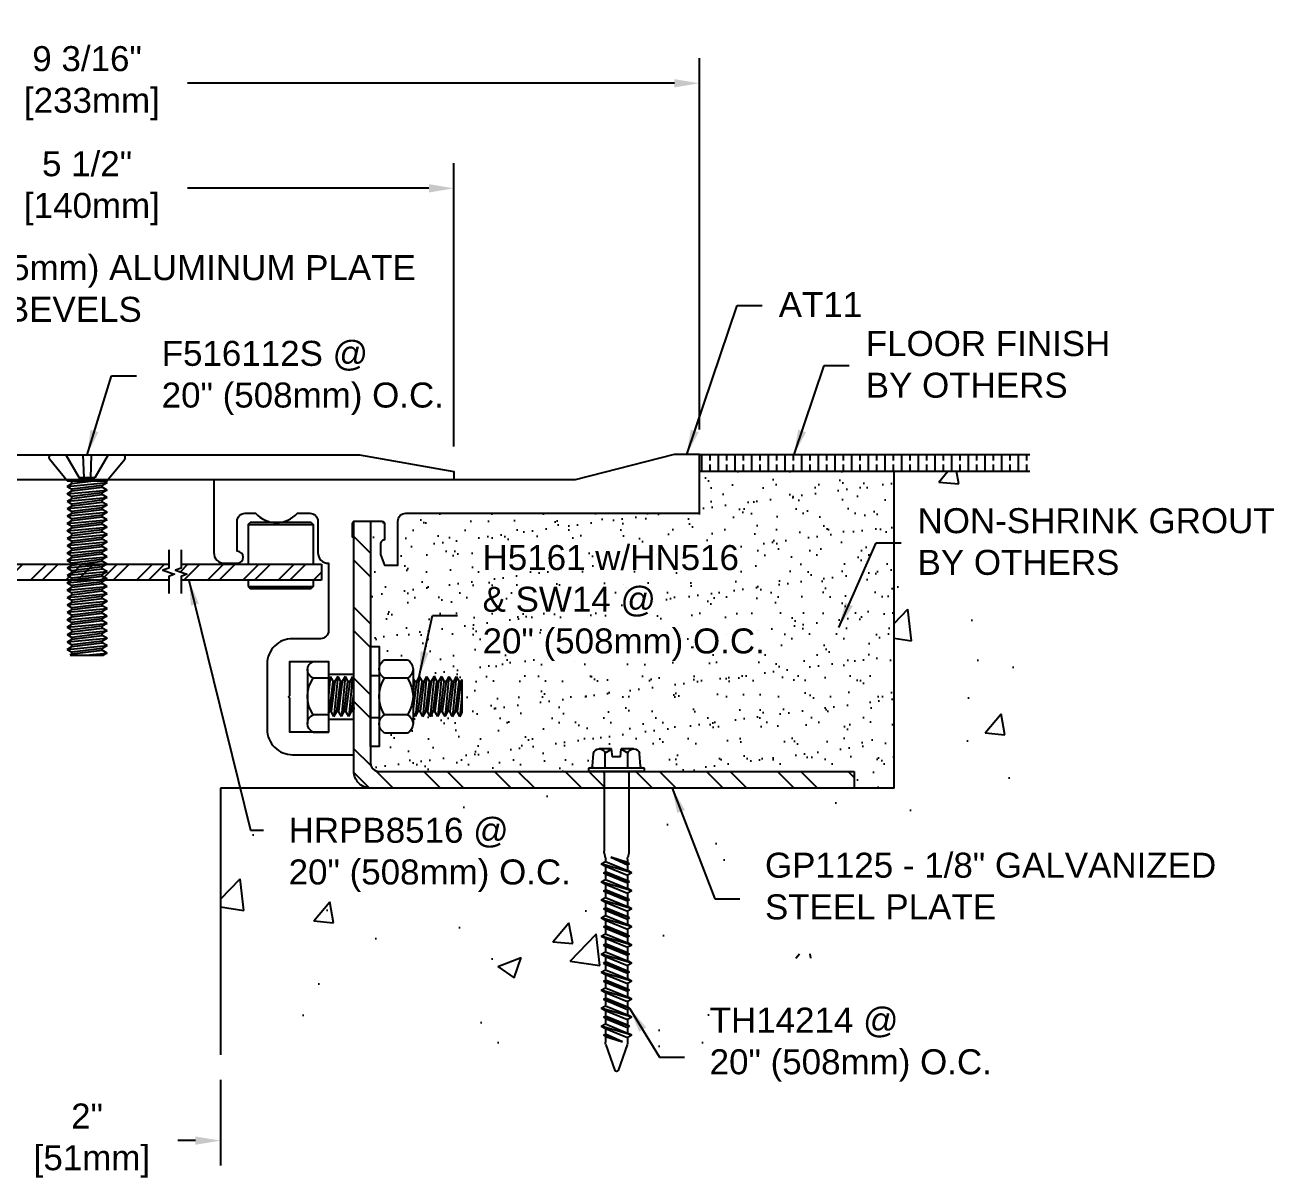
# Model space of a CAD drawing. Header units: inches. Extents: x -1.9 to 36.4, y -1.1 to 8.4.
# Drawn here: x 6.38 to 15.78, y -0.92 to 7.72 of the extents above; entities that cross this region are included whole.
import ezdxf

# ---------------------------------------------------------------- set-up
doc = ezdxf.new("R2010")
doc.units = ezdxf.units.IN
doc.header["$MEASUREMENT"] = 0
doc.linetypes.add('HIDDEN', pattern=[0.375, 0.25, -0.125])
for name, color, linetype in [('Anchors', 4, 'Continuous'), ('Conditions', 1, 'Continuous'), ('Dimensions', 3, 'Continuous'), ('Metals', 7, 'Continuous'), ('Text', 2, 'Continuous')]:
    doc.layers.add(name, color=color, linetype=linetype)
doc.styles.add('Arial', font='arial.ttf')
doc.dimstyles.new('Arial', dxfattribs={"dimtxt": 0.1875, "dimasz": 0.1875, "dimexe": 0.1875, "dimexo": 0.1875, "dimgap": 0.1875, "dimtad": 0, "dimtih": 1, "dimtoh": 1, "dimdec": 4, "dimzin": 0, "dimdsep": 46, "dimlunit": 4, "dimtxsty": 'Arial', "dimcen": 0.1875, "dimadec": 0, "dimazin": 0, "dimtfac": 1, "dimtdec": 4, "dimtofl": 0, "dimtmove": 0, "dimatfit": 3, "dimfxl": 0, "dimfrac": 2, "dimtolj": 1, "dimtzin": 0, "dimarcsym": 0})

# ---------------------------------------------------------------- blocks, each defined once
blk = doc.blocks.new('316alumplt')
blk.add_lwpolyline([(4.4271, 20.7674), (4.4271, 20.8299), (5.136, 20.9549), (9.2182, 20.9549), (9.9271, 20.8299), (9.9271, 20.7674)], close=True)
blk = doc.blocks.new('HRPB8516')
h = blk.add_hatch()
h.set_pattern_fill('ANSI32', color=256, scale=0.5, style=0)
h.set_pattern_definition([(45, (-0.33486, -8.23346), (-0.1325825, 0.1325825), []), (45, (-0.24647, -8.23346), (-0.1325825, 0.1325825), [])])
h.paths.add_polyline_path([(8.0195, 3.6581), (8.0195, 3.6304), (7.9766, 3.6148), (8.0625, 3.5835), (8.0195, 3.5679), (8.0195, 3.5381), (9.0712, 3.5381), (9.0712, 3.6581)])
h.paths.add_polyline_path([(6.7017, 3.6581), (6.7017, 3.6304), (6.6588, 3.6148), (6.7446, 3.5835), (6.7017, 3.5679), (6.7017, 3.5381), (7.926, 3.5381), (7.926, 3.5679), (7.9689, 3.5835), (7.8831, 3.6148), (7.926, 3.6304), (7.926, 3.6581)])
h.paths.add_polyline_path([(5.5565, 3.6581), (5.5565, 3.5381), (6.6081, 3.5381), (6.6081, 3.5679), (6.6511, 3.5835), (6.5652, 3.6148), (6.6081, 3.6304), (6.6081, 3.6581)])
for p, q in [((5.634, 3.9706), (5.619, 3.9556)), ((6.1053, 3.9556), (5.619, 3.9556)), ((5.619, 3.9556), (5.619, 3.6581)), ((5.634, 3.9706), (6.0903, 3.9706)), ((6.1053, 3.9556), (6.0903, 3.9706)), ((6.1053, 3.9556), (6.1053, 3.6581)), ((8.5224, 3.9556), (8.5374, 3.9706)), ((8.5224, 3.9556), (9.0087, 3.9556)), ((8.5224, 3.9556), (8.5224, 3.6581)), ((8.9937, 3.9706), (8.5374, 3.9706)), ((8.9937, 3.9706), (9.0087, 3.9556)), ((9.0087, 3.9556), (9.0087, 3.6581)), ((5.5565, 3.5381), (5.5565, 3.6581)), ((5.5565, 3.6581), (6.6081, 3.6581)), ((6.7017, 3.6581), (7.926, 3.6581)), ((8.0195, 3.6581), (9.0712, 3.6581)), ((9.0712, 3.6581), (9.0712, 3.5381)), ((6.6081, 3.5381), (5.5565, 3.5381)), ((5.619, 3.5381), (5.619, 3.4906)), ((6.1053, 3.4906), (5.619, 3.4906)), ((5.619, 3.4906), (5.634, 3.4756)), ((6.1053, 3.4906), (6.0903, 3.4756)), ((6.1053, 3.5381), (6.1053, 3.4906)), ((7.926, 3.5381), (6.7017, 3.5381)), ((9.0712, 3.5381), (8.0195, 3.5381)), ((8.5224, 3.5381), (8.5224, 3.4906)), ((8.5224, 3.4906), (9.0087, 3.4906)), ((8.5224, 3.4906), (8.5374, 3.4756)), ((9.0087, 3.4906), (8.9937, 3.4756)), ((9.0087, 3.5381), (9.0087, 3.4906)), ((6.0903, 3.4756), (5.634, 3.4756)), ((8.5374, 3.4756), (8.9937, 3.4756))]:
    blk.add_line(p, q)
at = {"linetype": 'Continuous'}
for points in [[(6.6081, 3.7673), (6.6081, 3.6304), (6.5652, 3.6148), (6.6511, 3.5835), (6.6081, 3.5679), (6.6081, 3.4402)], [(6.7017, 3.7673), (6.7017, 3.6304), (6.6588, 3.6148), (6.7446, 3.5835), (6.7017, 3.5679), (6.7017, 3.4402)], [(7.926, 3.7673), (7.926, 3.6304), (7.8831, 3.6148), (7.9689, 3.5835), (7.926, 3.5679), (7.926, 3.4402)], [(8.0195, 3.7673), (8.0195, 3.6304), (7.9766, 3.6148), (8.0625, 3.5835), (8.0195, 3.5679), (8.0195, 3.4402)]]:
    blk.add_lwpolyline(points, dxfattribs=at)
blk = doc.blocks.new('F516112S')
for p, q in [((-0.2675, 0), (0.2675, 0)), ((-0.1594, 0), (-0.0594, -0.1719)), ((-0.0309, 0), (-0.0248, -0.1719)), ((0.0309, 0), (0.0248, -0.1719)), ((0.1594, 0), (0.0594, -0.1719)), ((-0.1487, -0.1942), (-0.2821, -0.0306)), ((0.1487, -0.1942), (0.2821, -0.0306)), ((0.0594, -0.1719), (-0.0594, -0.1719)), ((-0.15, -0.2353), (0.15, -0.2076)), ((-0.15, -0.2353), (-0.113, -0.2141)), ((-0.15, -0.2353), (-0.113, -0.2566)), ((-0.15, -0.2909), (0.15, -0.2631)), ((-0.15, -0.2909), (-0.113, -0.2697)), ((-0.1487, -0.1942), (0.1487, -0.1942)), ((-0.113, -0.2141), (-0.113, -0.1942)), ((-0.113, -0.2141), (0.049, -0.1942)), ((0.113, -0.2288), (-0.113, -0.2566)), ((-0.113, -0.2697), (0.113, -0.2419)), ((-0.113, -0.2697), (-0.113, -0.2566)), ((0.15, -0.2076), (0.113, -0.2288)), ((0.113, -0.2419), (0.113, -0.2288)), ((0.15, -0.2631), (0.113, -0.2419)), ((0.15, -0.2631), (0.113, -0.2843)), ((0.15, -0.2076), (0.1267, -0.1942)), ((-0.15, -0.2909), (-0.113, -0.3121)), ((-0.15, -0.3465), (0.15, -0.3187)), ((-0.15, -0.3465), (-0.113, -0.3252)), ((-0.15, -0.3465), (-0.113, -0.3677)), ((-0.15, -0.402), (0.15, -0.3742)), ((0.113, -0.2843), (-0.113, -0.3121)), ((-0.113, -0.3252), (0.113, -0.2975)), ((-0.113, -0.3252), (-0.113, -0.3121)), ((0.113, -0.3399), (-0.113, -0.3677)), ((-0.113, -0.3808), (0.113, -0.353)), ((-0.113, -0.3808), (-0.113, -0.3677)), ((0.113, -0.2975), (0.113, -0.2843)), ((0.15, -0.3187), (0.113, -0.2975)), ((0.15, -0.3187), (0.113, -0.3399)), ((0.113, -0.353), (0.113, -0.3399)), ((0.15, -0.3742), (0.113, -0.353)), ((0.15, -0.3742), (0.113, -0.3955)), ((-0.15, -0.402), (-0.113, -0.3808)), ((-0.15, -0.402), (-0.113, -0.4232)), ((-0.15, -0.4576), (0.15, -0.4298)), ((-0.15, -0.4576), (-0.113, -0.4364)), ((-0.15, -0.4576), (-0.113, -0.4788)), ((0.113, -0.3955), (-0.113, -0.4232)), ((-0.113, -0.4364), (0.113, -0.4086)), ((-0.113, -0.4364), (-0.113, -0.4232)), ((0.113, -0.451), (-0.113, -0.4788)), ((-0.113, -0.4919), (0.113, -0.4641)), ((0.113, -0.4086), (0.113, -0.3955)), ((0.15, -0.4298), (0.113, -0.4086)), ((0.15, -0.4298), (0.113, -0.451)), ((0.113, -0.4641), (0.113, -0.451)), ((0.15, -0.4853), (0.113, -0.4641)), ((-0.15, -0.5131), (0.15, -0.4853)), ((-0.15, -0.5131), (-0.113, -0.4919)), ((-0.15, -0.5131), (-0.113, -0.5343)), ((-0.15, -0.5687), (0.15, -0.5409)), ((-0.15, -0.5687), (-0.113, -0.5475)), ((-0.113, -0.4919), (-0.113, -0.4788)), ((0.113, -0.5066), (-0.113, -0.5343)), ((-0.113, -0.5475), (0.113, -0.5197)), ((-0.113, -0.5475), (-0.113, -0.5343)), ((0.113, -0.5621), (-0.113, -0.5899)), ((0.15, -0.4853), (0.113, -0.5066)), ((0.113, -0.5197), (0.113, -0.5066)), ((0.15, -0.5409), (0.113, -0.5197)), ((0.15, -0.5409), (0.113, -0.5621)), ((0.113, -0.5752), (0.113, -0.5621)), ((-0.15, -0.5687), (-0.113, -0.5899)), ((-0.15, -0.6242), (0.15, -0.5965)), ((-0.15, -0.6242), (-0.113, -0.603)), ((-0.15, -0.6242), (-0.113, -0.6455)), ((-0.15, -0.6798), (0.15, -0.652)), ((-0.113, -0.603), (0.113, -0.5752)), ((-0.113, -0.603), (-0.113, -0.5899)), ((0.113, -0.6177), (-0.113, -0.6455)), ((-0.113, -0.6586), (0.113, -0.6308)), ((-0.113, -0.6586), (-0.113, -0.6455)), ((0.15, -0.5965), (0.113, -0.5752)), ((0.15, -0.5965), (0.113, -0.6177)), ((0.113, -0.6308), (0.113, -0.6177)), ((0.15, -0.652), (0.113, -0.6308)), ((0.15, -0.652), (0.113, -0.6732)), ((-0.15, -0.6798), (-0.113, -0.6586)), ((-0.15, -0.6798), (-0.113, -0.701)), ((-0.15, -0.7353), (0.15, -0.7076)), ((-0.15, -0.7353), (-0.113, -0.7141)), ((-0.15, -0.7353), (-0.113, -0.7566)), ((0.113, -0.6732), (-0.113, -0.701)), ((-0.113, -0.7141), (0.113, -0.6864)), ((-0.113, -0.7141), (-0.113, -0.701)), ((0.113, -0.7288), (-0.113, -0.7566)), ((-0.113, -0.7697), (0.113, -0.7419)), ((0.113, -0.6864), (0.113, -0.6732)), ((0.15, -0.7076), (0.113, -0.6864)), ((0.15, -0.7076), (0.113, -0.7288)), ((0.113, -0.7419), (0.113, -0.7288)), ((0.15, -0.7631), (0.113, -0.7419)), ((-0.15, -0.7909), (0.15, -0.7631)), ((-0.15, -0.7909), (-0.113, -0.7697)), ((-0.15, -0.7909), (-0.113, -0.8121)), ((-0.15, -0.8465), (0.15, -0.8187)), ((-0.15, -0.8465), (-0.113, -0.8252)), ((-0.15, -0.8465), (-0.113, -0.8677)), ((-0.113, -0.7697), (-0.113, -0.7566)), ((0.113, -0.7843), (-0.113, -0.8121)), ((-0.113, -0.8252), (0.113, -0.7975)), ((-0.113, -0.8252), (-0.113, -0.8121)), ((0.113, -0.8399), (-0.113, -0.8677)), ((0.15, -0.7631), (0.113, -0.7843)), ((0.113, -0.7975), (0.113, -0.7843)), ((0.15, -0.8187), (0.113, -0.7975)), ((0.15, -0.8187), (0.113, -0.8399)), ((0.113, -0.853), (0.113, -0.8399)), ((-0.15, -0.902), (0.15, -0.8742)), ((-0.15, -0.902), (-0.113, -0.8808)), ((-0.15, -0.902), (-0.113, -0.9232)), ((-0.15, -0.9576), (0.15, -0.9298)), ((-0.15, -0.9576), (-0.113, -0.9364)), ((-0.113, -0.8808), (0.113, -0.853)), ((-0.113, -0.8808), (-0.113, -0.8677)), ((0.113, -0.8955), (-0.113, -0.9232)), ((-0.113, -0.9364), (0.113, -0.9086)), ((-0.113, -0.9364), (-0.113, -0.9232)), ((0.15, -0.8742), (0.113, -0.853)), ((0.15, -0.8742), (0.113, -0.8955)), ((0.113, -0.9086), (0.113, -0.8955)), ((0.15, -0.9298), (0.113, -0.9086)), ((0.15, -0.9298), (0.113, -0.951)), ((-0.15, -0.9576), (-0.113, -0.9788)), ((-0.15, -1.0131), (0.15, -0.9853)), ((-0.15, -1.0131), (-0.113, -0.9919)), ((-0.15, -1.0131), (-0.113, -1.0343)), ((0.113, -0.951), (-0.113, -0.9788)), ((-0.113, -0.9919), (0.113, -0.9641)), ((-0.113, -0.9919), (-0.113, -0.9788)), ((0.113, -1.0066), (-0.113, -1.0343)), ((-0.113, -1.0475), (0.113, -1.0197)), ((-0.113, -1.0475), (-0.113, -1.0343)), ((0.113, -0.9641), (0.113, -0.951)), ((0.15, -0.9853), (0.113, -0.9641)), ((0.15, -0.9853), (0.113, -1.0066)), ((0.113, -1.0197), (0.113, -1.0066)), ((0.15, -1.0409), (0.113, -1.0197)), ((-0.15, -1.0687), (0.15, -1.0409)), ((-0.15, -1.0687), (-0.113, -1.0475)), ((-0.15, -1.0687), (-0.113, -1.0899)), ((-0.15, -1.1242), (0.15, -1.0965)), ((-0.15, -1.1242), (-0.113, -1.103)), ((-0.15, -1.1242), (-0.113, -1.1455)), ((0.113, -1.0621), (-0.113, -1.0899)), ((-0.113, -1.103), (0.113, -1.0752)), ((-0.113, -1.103), (-0.113, -1.0899)), ((0.113, -1.1177), (-0.113, -1.1455)), ((0.15, -1.0409), (0.113, -1.0621)), ((0.113, -1.0752), (0.113, -1.0621)), ((0.15, -1.0965), (0.113, -1.0752)), ((0.15, -1.0965), (0.113, -1.1177)), ((0.113, -1.1308), (0.113, -1.1177)), ((-0.15, -1.1798), (0.15, -1.152)), ((-0.15, -1.1798), (-0.113, -1.1586)), ((-0.15, -1.1798), (-0.113, -1.201)), ((-0.15, -1.2353), (0.15, -1.2076)), ((-0.15, -1.2353), (-0.113, -1.2141)), ((-0.113, -1.1586), (0.113, -1.1308)), ((-0.113, -1.1586), (-0.113, -1.1455)), ((0.113, -1.1732), (-0.113, -1.201)), ((-0.113, -1.2141), (0.113, -1.1864)), ((-0.113, -1.2141), (-0.113, -1.201)), ((0.15, -1.152), (0.113, -1.1308)), ((0.15, -1.152), (0.113, -1.1732)), ((0.113, -1.1864), (0.113, -1.1732)), ((0.15, -1.2076), (0.113, -1.1864)), ((0.15, -1.2076), (0.113, -1.2288)), ((-0.15, -1.2353), (-0.113, -1.2566)), ((-0.15, -1.2909), (0.15, -1.2631)), ((-0.15, -1.2909), (-0.113, -1.2697)), ((-0.15, -1.2909), (-0.113, -1.3121)), ((0.113, -1.2288), (-0.113, -1.2566)), ((-0.113, -1.2697), (0.113, -1.2419)), ((-0.113, -1.2697), (-0.113, -1.2566)), ((0.113, -1.2843), (-0.113, -1.3121)), ((-0.113, -1.3252), (0.113, -1.2975)), ((-0.113, -1.3252), (-0.113, -1.3121)), ((0.113, -1.2419), (0.113, -1.2288)), ((0.15, -1.2631), (0.113, -1.2419)), ((0.15, -1.2631), (0.113, -1.2843)), ((0.113, -1.2975), (0.113, -1.2843)), ((0.15, -1.3187), (0.113, -1.2975)), ((-0.15, -1.3465), (0.15, -1.3187)), ((-0.15, -1.3465), (-0.113, -1.3252)), ((-0.15, -1.3465), (-0.113, -1.3677)), ((-0.15, -1.402), (0.15, -1.3742)), ((-0.15, -1.402), (-0.113, -1.3808)), ((-0.15, -1.402), (-0.113, -1.4232)), ((0.113, -1.3399), (-0.113, -1.3677)), ((-0.113, -1.3808), (0.113, -1.353)), ((-0.113, -1.3808), (-0.113, -1.3677)), ((0.113, -1.3955), (-0.113, -1.4232)), ((-0.113, -1.4364), (0.113, -1.4086)), ((0.15, -1.3187), (0.113, -1.3399)), ((0.113, -1.353), (0.113, -1.3399)), ((0.15, -1.3742), (0.113, -1.353)), ((0.15, -1.3742), (0.113, -1.3955)), ((0.113, -1.4086), (0.113, -1.3955)), ((0.15, -1.4298), (0.113, -1.4086)), ((-0.15, -1.4576), (0.15, -1.4298)), ((-0.15, -1.4576), (-0.113, -1.4364)), ((-0.15, -1.4576), (-0.113, -1.4788)), ((-0.1271, -1.5), (-0.113, -1.4919)), ((-0.1271, -1.5), (0.1244, -1.5)), ((-0.113, -1.4364), (-0.113, -1.4232)), ((0.113, -1.451), (-0.113, -1.4788)), ((-0.113, -1.4919), (0.113, -1.4641)), ((-0.113, -1.4919), (-0.113, -1.4788)), ((-0.0083, -1.5), (0.15, -1.4853)), ((0.15, -1.4298), (0.113, -1.451)), ((0.113, -1.4641), (0.113, -1.451)), ((0.15, -1.4853), (0.113, -1.4641)), ((0.15, -1.4853), (0.1244, -1.5))]:
    blk.add_line(p, q)
for centre, start, end in [((-0.2675, -0.0187), 90, 219.03203), ((0.2675, -0.0187), 320.96797, 90)]:
    blk.add_arc(centre, 0.0187, start, end)
for p in [(-0.113, -0.2141), (-0.113, -0.2697), (-0.113, -0.3252), (-0.113, -0.3808), (-0.113, -0.4364), (-0.113, -0.4919), (-0.113, -0.5475), (-0.113, -0.603), (-0.113, -0.6586), (-0.113, -0.7141), (-0.113, -0.7697), (-0.113, -0.8252), (-0.113, -0.8808), (-0.113, -0.9364), (-0.113, -0.9919), (-0.113, -1.0475), (-0.113, -1.103), (-0.113, -1.1586), (-0.113, -1.2141), (-0.113, -1.2697), (-0.113, -1.3252), (-0.113, -1.3808), (-0.113, -1.4364), (-0.113, -1.4919)]:
    blk.add_point(p)
blk = doc.blocks.new('TH14214')
for p, q in [((-0.1803, 0.0387), (-0.172, 0.1335)), ((-0.129, 0.17), (-0.0362, 0.17)), ((-0.086, 0.025), (-0.086, 0.1335)), ((-0.031, 0.11), (-0.0362, 0.17)), ((-0.031, 0.11), (0.031, 0.11)), ((0.031, 0.11), (0.0362, 0.17)), ((0.0362, 0.17), (0.129, 0.17)), ((0.086, 0.025), (0.086, 0.1335)), ((0.1803, 0.0387), (0.172, 0.1335)), ((-0.209, 0), (-0.209, 0.025)), ((-0.209, 0.025), (0.209, 0.025)), ((-0.209, 0), (0.209, 0)), ((0.209, 0.025), (0.209, 0)), ((-0.093, -0.0147), (-0.093, -0.5974)), ((0.093, -0.0147), (0.093, -0.5974)), ((-0.0983, -0.6927), (0.0428, -0.6441)), ((-0.0917, -0.6102), (-0.0843, -0.6448)), ((-0.083, -0.6845), (0.0428, -0.6441)), ((0.0428, -0.6441), (-0.083, -0.7009)), ((-0.083, -0.6576), (-0.083, -0.6845)), ((0.083, -0.6576), (0.083, -0.6755)), ((0.0917, -0.6102), (0.0843, -0.6448)), ((-0.115, -0.7604), (0.115, -0.6927)), ((-0.115, -0.7604), (-0.083, -0.7432)), ((-0.0983, -0.6927), (-0.083, -0.6845)), ((-0.0983, -0.6927), (-0.083, -0.7009)), ((0.083, -0.6755), (-0.083, -0.7432)), ((-0.083, -0.7009), (-0.083, -0.7432)), ((0.083, -0.7099), (-0.083, -0.7776)), ((-0.083, -0.8199), (0.083, -0.7522)), ((0.115, -0.6927), (0.083, -0.6755)), ((0.115, -0.6927), (0.083, -0.7099)), ((0.083, -0.7099), (0.083, -0.7522)), ((0.0983, -0.7604), (0.083, -0.7522)), ((-0.115, -0.7604), (-0.083, -0.7776)), ((-0.115, -0.8958), (0.115, -0.8281)), ((-0.0983, -0.8281), (0.0983, -0.7604)), ((-0.0983, -0.8281), (-0.083, -0.8199)), ((-0.0983, -0.8281), (-0.083, -0.8363)), ((0.083, -0.7686), (-0.083, -0.8363)), ((-0.083, -0.7776), (-0.083, -0.8199)), ((0.083, -0.8109), (-0.083, -0.8786)), ((-0.083, -0.8363), (-0.083, -0.8786)), ((0.083, -0.8454), (-0.083, -0.9131)), ((0.0983, -0.7604), (0.083, -0.7686)), ((0.083, -0.7686), (0.083, -0.8109)), ((0.115, -0.8281), (0.083, -0.8109)), ((0.115, -0.8281), (0.083, -0.8454)), ((0.083, -0.8454), (0.083, -0.8876)), ((-0.115, -0.8958), (-0.083, -0.8786)), ((-0.115, -0.8958), (-0.083, -0.9131)), ((-0.0983, -0.9635), (0.0983, -0.8958)), ((-0.083, -0.9553), (0.083, -0.8876)), ((0.083, -0.9041), (-0.083, -0.9718)), ((-0.083, -0.9131), (-0.083, -0.9553)), ((0.0983, -0.8958), (0.083, -0.8876)), ((0.0983, -0.8958), (0.083, -0.9041)), ((0.083, -0.9041), (0.083, -0.9463)), ((-0.115, -1.0312), (0.115, -0.9635)), ((-0.115, -1.0312), (-0.083, -1.014)), ((-0.115, -1.0312), (-0.083, -1.0485)), ((-0.0983, -0.9635), (-0.083, -0.9553)), ((-0.0983, -0.9635), (-0.083, -0.9718)), ((-0.0983, -1.099), (0.0983, -1.0312)), ((0.083, -0.9463), (-0.083, -1.014)), ((-0.083, -0.9718), (-0.083, -1.014)), ((0.083, -0.9808), (-0.083, -1.0485)), ((-0.083, -1.0907), (0.083, -1.023)), ((0.115, -0.9635), (0.083, -0.9463)), ((0.115, -0.9635), (0.083, -0.9808)), ((0.083, -0.9808), (0.083, -1.023)), ((0.0983, -1.0312), (0.083, -1.023)), ((0.0983, -1.0312), (0.083, -1.0395)), ((-0.115, -1.1667), (0.115, -1.099)), ((-0.0983, -1.099), (-0.083, -1.0907)), ((-0.0983, -1.099), (-0.083, -1.1072)), ((0.083, -1.0395), (-0.083, -1.1072)), ((-0.083, -1.0485), (-0.083, -1.0907)), ((0.083, -1.0817), (-0.083, -1.1494)), ((-0.083, -1.1072), (-0.083, -1.1494)), ((0.083, -1.1162), (-0.083, -1.1839)), ((0.083, -1.0395), (0.083, -1.0817)), ((0.115, -1.099), (0.083, -1.0817)), ((0.115, -1.099), (0.083, -1.1162)), ((0.083, -1.1162), (0.083, -1.1584)), ((-0.115, -1.1667), (-0.083, -1.1494)), ((-0.115, -1.1667), (-0.083, -1.1839)), ((-0.0983, -1.2344), (0.0983, -1.1667)), ((-0.083, -1.2262), (0.083, -1.1584)), ((0.083, -1.1749), (-0.083, -1.2426)), ((-0.083, -1.1839), (-0.083, -1.2262)), ((0.083, -1.2171), (-0.083, -1.2849)), ((0.0983, -1.1667), (0.083, -1.1584)), ((0.0983, -1.1667), (0.083, -1.1749)), ((0.083, -1.1749), (0.083, -1.2171)), ((0.115, -1.2344), (0.083, -1.2171)), ((-0.115, -1.3021), (0.115, -1.2344)), ((-0.115, -1.3021), (-0.083, -1.2849)), ((-0.115, -1.3021), (-0.083, -1.3193)), ((-0.0983, -1.2344), (-0.083, -1.2262)), ((-0.0983, -1.2344), (-0.083, -1.2426)), ((-0.0983, -1.3698), (0.0983, -1.3021)), ((-0.083, -1.2426), (-0.083, -1.2849)), ((0.083, -1.2516), (-0.083, -1.3193)), ((-0.083, -1.3616), (0.083, -1.2939)), ((0.083, -1.3103), (-0.083, -1.378)), ((0.115, -1.2344), (0.083, -1.2516)), ((0.083, -1.2516), (0.083, -1.2939)), ((0.0983, -1.3021), (0.083, -1.2939)), ((0.0983, -1.3021), (0.083, -1.3103)), ((0.083, -1.3103), (0.083, -1.3526)), ((-0.115, -1.4375), (0.115, -1.3698)), ((-0.0983, -1.3698), (-0.083, -1.3616)), ((-0.0983, -1.3698), (-0.083, -1.378)), ((-0.083, -1.3193), (-0.083, -1.3616)), ((0.083, -1.3526), (-0.083, -1.4203)), ((-0.083, -1.378), (-0.083, -1.4203)), ((0.083, -1.387), (-0.083, -1.4547)), ((0.115, -1.3698), (0.083, -1.3526)), ((0.115, -1.3698), (0.083, -1.387)), ((0.083, -1.387), (0.083, -1.4293)), ((-0.115, -1.4375), (-0.083, -1.4203)), ((-0.115, -1.4375), (-0.083, -1.4547)), ((-0.0983, -1.5052), (0.0983, -1.4375)), ((-0.0983, -1.5052), (-0.083, -1.497)), ((-0.083, -1.497), (0.083, -1.4293)), ((0.083, -1.4457), (-0.083, -1.5134)), ((-0.083, -1.4547), (-0.083, -1.497)), ((0.083, -1.488), (-0.083, -1.5557)), ((0.0983, -1.4375), (0.083, -1.4293)), ((0.0983, -1.4375), (0.083, -1.4457)), ((0.083, -1.4457), (0.083, -1.488)), ((0.115, -1.5052), (0.083, -1.488)), ((-0.115, -1.5729), (0.115, -1.5052)), ((-0.115, -1.5729), (-0.083, -1.5557)), ((-0.115, -1.5729), (-0.083, -1.5901)), ((-0.0983, -1.5052), (-0.083, -1.5134)), ((-0.0983, -1.6406), (0.0983, -1.5729)), ((-0.083, -1.5134), (-0.083, -1.5557)), ((0.083, -1.5224), (-0.083, -1.5901)), ((-0.083, -1.6324), (0.083, -1.5647)), ((0.083, -1.5811), (-0.083, -1.6488)), ((-0.083, -1.5901), (-0.083, -1.6324)), ((0.115, -1.5052), (0.083, -1.5224)), ((0.083, -1.5224), (0.083, -1.5647)), ((0.0983, -1.5729), (0.083, -1.5647)), ((0.0983, -1.5729), (0.083, -1.5811)), ((0.083, -1.5811), (0.083, -1.6234)), ((-0.115, -1.7083), (0.115, -1.6406)), ((-0.115, -1.7083), (-0.083, -1.6911)), ((-0.0983, -1.6406), (-0.083, -1.6324)), ((-0.0983, -1.6406), (-0.083, -1.6488)), ((0.083, -1.6234), (-0.083, -1.6911)), ((-0.083, -1.6488), (-0.083, -1.6911)), ((0.083, -1.6579), (-0.083, -1.7256)), ((0.115, -1.6406), (0.083, -1.6234)), ((0.115, -1.6406), (0.083, -1.6579)), ((0.083, -1.6579), (0.083, -1.7001)), ((-0.115, -1.7083), (-0.083, -1.7256)), ((-0.115, -1.8437), (0.115, -1.776)), ((-0.0983, -1.776), (0.0983, -1.7083)), ((-0.0983, -1.776), (-0.083, -1.7678)), ((-0.0983, -1.776), (-0.083, -1.7843)), ((-0.083, -1.7678), (0.083, -1.7001)), ((0.083, -1.7166), (-0.083, -1.7843)), ((-0.083, -1.7256), (-0.083, -1.7678)), ((0.083, -1.7588), (-0.083, -1.8265)), ((-0.083, -1.7843), (-0.083, -1.8265)), ((0.0983, -1.7083), (0.083, -1.7001)), ((0.0983, -1.7083), (0.083, -1.7166)), ((0.083, -1.7166), (0.083, -1.7588)), ((0.115, -1.776), (0.083, -1.7588)), ((0.115, -1.776), (0.083, -1.7933)), ((-0.115, -1.8437), (-0.083, -1.8265)), ((-0.115, -1.8437), (-0.083, -1.861)), ((-0.0983, -1.9115), (0.0983, -1.8437)), ((0.083, -1.7933), (-0.083, -1.861)), ((-0.083, -1.9032), (0.083, -1.8355)), ((0.083, -1.852), (-0.083, -1.9197)), ((-0.083, -1.861), (-0.083, -1.9032)), ((0.083, -1.7933), (0.083, -1.8355)), ((0.0983, -1.8437), (0.083, -1.8355)), ((0.0983, -1.8437), (0.083, -1.852)), ((0.083, -1.852), (0.083, -1.8942)), ((-0.115, -1.9792), (0.115, -1.9115)), ((-0.115, -1.9792), (-0.083, -1.9619)), ((-0.0983, -1.9115), (-0.083, -1.9032)), ((-0.0983, -1.9115), (-0.083, -1.9197)), ((0.083, -1.8942), (-0.083, -1.9619)), ((-0.083, -1.9197), (-0.083, -1.9619)), ((0.083, -1.9287), (-0.083, -1.9964)), ((-0.0447, -2.0284), (0.083, -1.9709)), ((0.115, -1.9115), (0.083, -1.8942)), ((0.115, -1.9115), (0.083, -1.9287)), ((0.083, -1.9287), (0.083, -1.9709)), ((0.0983, -1.9792), (0.083, -1.9709)), ((-0.115, -1.9792), (-0.083, -1.9964)), ((-0.083, -1.9964), (-0.083, -2.0309)), ((-0.0795, -2.0514), (-0.0129, -2.2417)), ((-0.0447, -2.0284), (0.0983, -1.9792)), ((0.083, -1.9874), (-0.0447, -2.0284)), ((0.0795, -2.0514), (0.0129, -2.2417)), ((0.0983, -1.9792), (0.083, -1.9874)), ((0.083, -1.9874), (0.083, -2.0309))]:
    blk.add_line(p, q)
for centre, radius, start, end in [((-0.129, 0.1264), 0.0436, 9.28497, 170.71503), ((0, 0.0505), 0.1195, 107.42152, 136.04074), ((0, 0.0505), 0.1195, 43.95926, 72.57848), ((0.129, 0.1264), 0.0436, 9.28497, 170.71503), ((-0.1952, 0.04), 0.015, 270, 355), ((0.1952, 0.04), 0.015, 185, 270), ((-0.1077, -0.0147), 0.0147, 0, 90), ((0.1077, -0.0147), 0.0147, 90, 180), ((-0.031, -0.5974), 0.062, 180, 191.9357), ((-0.145, -0.6576), 0.062, 0, 11.9357), ((0.145, -0.6576), 0.062, 168.0643, 180), ((0.031, -0.5974), 0.062, 348.0643, 0), ((-0.021, -2.0309), 0.062, 180, 199.30575), ((0.021, -2.0309), 0.062, 340.69425, 0), ((0, -2.2359), 0.0141, 204.10008, 335.89992)]:
    blk.add_arc(centre, radius, start, end)
blk = doc.blocks.new('at11')
blk.add_lwpolyline([(-0.2806, 1.6944, -0.414214), (-0.2206, 1.7544), (-0.1422, 1.7544, 0.447214), (0.1709, 1.7544), (0.2644, 1.7544, -0.414214), (0.3244, 1.6944), (0.3244, 1.4594, 0.414214), (0.4044, 1.3794), (0.4044, 0.8744, -0.414214), (0.3444, 0.8144), (0.1344, 0.8144, 0.414214), (-0.0556, 0.6244), (-0.0556, 0.1344, 0.414214), (0.1344, -0.0556), (0.5944, -0.0556), (0.5944, 0.2094), (0.4044, 0.2094), (0.4044, 0.1144), (0.1144, 0.1144), (0.1144, 0.3694), (0.1044, 0.3794), (0.1144, 0.3894), (0.1144, 0.6444), (0.4044, 0.6444), (0.4044, 0.5494), (0.5944, 0.5494), (0.5944, 1.5744), (0.5844, 1.5744), (0.5844, 1.6744, -0.414214), (0.6044, 1.6944), (0.8044, 1.6944, -0.414214), (0.8244, 1.6744), (0.8244, 1.5544, 0.414214), (0.7944, 1.5244), (0.7944, 1.4444), (0.8244, 1.3644), (0.9244, 1.3644), (0.9244, 1.6944, -0.414214), (0.9844, 1.7544), (3.1844, 1.7544), (3.1844, 2.1944), (2.9944, 2.1944), (2.2544, 2.0044), (-0.4556, 2.0044), (-0.4556, 1.4594, 0.414214), (-0.3756, 1.3794), (-0.2806, 1.3794, 1), (-0.2806, 1.4694)], format="xyb", close=True)
blk = doc.blocks.new('cp1125')
h = blk.add_hatch()
h.set_pattern_fill('ANSI32', color=256, style=0)
h.paths.add_polyline_path([(4.1276, 21.8435, 0.414214), (4.2526, 21.9685), (4.2526, 23.8435), (4.1276, 23.8435), (4.1276, 22.031, -0.414214), (4.0651, 21.9685), (0.5026, 21.9685), (0.5026, 21.8435)])
blk.add_lwpolyline([(0.5026, 21.9685), (0.5026, 21.8435), (4.1276, 21.8435, 0.414214), (4.2526, 21.9685), (4.2526, 23.8435), (4.1276, 23.8435), (4.1276, 22.031, -0.414214), (4.0651, 21.9685)], format="xyb", close=True)
blk = doc.blocks.new('H5161')
for p, q in [((-0.2635, 0.1144), (-0.2635, 0)), ((-0.2062, 0.1584), (0.2062, 0.1584)), ((-0.1375, 0), (-0.1375, 0.1144)), ((0.1375, 0), (0.1375, 0.1144)), ((0.2665, 0.1144), (0.2665, 0)), ((-0.2635, 0), (0.2665, 0)), ((-0.15, -0.0131), (-0.1271, 0)), ((-0.15, -0.0131), (-0.0083, 0)), ((0.1244, 0), (0.113, -0.0066)), ((-0.15, -0.0131), (-0.113, -0.0343)), ((-0.15, -0.0687), (0.15, -0.0409)), ((-0.15, -0.0687), (-0.113, -0.0475)), ((-0.15, -0.0687), (-0.113, -0.0899)), ((0.113, -0.0066), (-0.113, -0.0343)), ((-0.113, -0.0475), (0.113, -0.0197)), ((-0.113, -0.0475), (-0.113, -0.0343)), ((0.113, -0.0621), (-0.113, -0.0899)), ((-0.113, -0.103), (0.113, -0.0752)), ((-0.113, -0.103), (-0.113, -0.0899)), ((0.113, -0.0197), (0.113, -0.0066)), ((0.15, -0.0409), (0.113, -0.0197)), ((0.15, -0.0409), (0.113, -0.0621)), ((0.113, -0.0752), (0.113, -0.0621)), ((0.15, -0.0965), (0.113, -0.0752)), ((-0.15, -0.1242), (0.15, -0.0965)), ((-0.15, -0.1242), (-0.113, -0.103)), ((-0.15, -0.1242), (-0.113, -0.1455)), ((-0.15, -0.1798), (0.15, -0.152)), ((-0.15, -0.1798), (-0.113, -0.1586)), ((-0.15, -0.1798), (-0.1322, -0.19)), ((0.113, -0.1177), (-0.113, -0.1455)), ((-0.113, -0.1586), (0.113, -0.1308)), ((-0.113, -0.1586), (-0.113, -0.1455)), ((0.113, -0.1732), (-0.0235, -0.19)), ((0.0833, -0.19), (0.113, -0.1864)), ((0.15, -0.0965), (0.113, -0.1177)), ((0.113, -0.1308), (0.113, -0.1177)), ((0.15, -0.152), (0.113, -0.1308)), ((0.15, -0.152), (0.113, -0.1732)), ((0.113, -0.1864), (0.113, -0.1732)), ((0.1194, -0.19), (0.113, -0.1864)), ((-0.15, -0.6798), (0.15, -0.652)), ((-0.1342, -0.6333), (-0.113, -0.6455)), ((-0.113, -0.6586), (0.0925, -0.6333)), ((-0.0142, -0.6333), (-0.113, -0.6455)), ((-0.113, -0.6586), (-0.113, -0.6455)), ((0.15, -0.652), (0.113, -0.6732)), ((0.15, -0.652), (0.1174, -0.6333)), ((-0.15, -0.6798), (-0.113, -0.6586)), ((-0.15, -0.6798), (-0.113, -0.701)), ((-0.15, -0.7353), (0.15, -0.7076)), ((-0.15, -0.7353), (-0.113, -0.7141)), ((-0.15, -0.7353), (-0.113, -0.7566)), ((0.113, -0.6732), (-0.113, -0.701)), ((-0.113, -0.7141), (0.113, -0.6864)), ((-0.113, -0.7141), (-0.113, -0.701)), ((0.113, -0.7288), (-0.113, -0.7566)), ((-0.113, -0.7697), (0.113, -0.7419)), ((0.113, -0.6864), (0.113, -0.6732)), ((0.15, -0.7076), (0.113, -0.6864)), ((0.15, -0.7076), (0.113, -0.7288)), ((0.113, -0.7419), (0.113, -0.7288)), ((0.15, -0.7631), (0.113, -0.7419)), ((-0.15, -0.7909), (0.15, -0.7631)), ((-0.15, -0.7909), (-0.113, -0.7697)), ((-0.15, -0.7909), (-0.113, -0.8121)), ((-0.15, -0.8465), (0.15, -0.8187)), ((-0.15, -0.8465), (-0.113, -0.8252)), ((-0.15, -0.8465), (-0.113, -0.8677)), ((-0.113, -0.7697), (-0.113, -0.7566)), ((0.113, -0.7843), (-0.113, -0.8121)), ((-0.113, -0.8252), (0.113, -0.7975)), ((-0.113, -0.8252), (-0.113, -0.8121)), ((0.113, -0.8399), (-0.113, -0.8677)), ((0.15, -0.7631), (0.113, -0.7843)), ((0.113, -0.7975), (0.113, -0.7843)), ((0.15, -0.8187), (0.113, -0.7975)), ((0.15, -0.8187), (0.113, -0.8399)), ((0.113, -0.853), (0.113, -0.8399)), ((-0.15, -0.902), (0.15, -0.8742)), ((-0.15, -0.902), (-0.113, -0.8808)), ((-0.15, -0.902), (-0.113, -0.9232)), ((-0.15, -0.9576), (0.15, -0.9298)), ((-0.15, -0.9576), (-0.113, -0.9364)), ((-0.113, -0.8808), (0.113, -0.853)), ((-0.113, -0.8808), (-0.113, -0.8677)), ((0.113, -0.8955), (-0.113, -0.9232)), ((-0.113, -0.9364), (0.113, -0.9086)), ((-0.113, -0.9364), (-0.113, -0.9232)), ((0.15, -0.8742), (0.113, -0.853)), ((0.15, -0.8742), (0.113, -0.8955)), ((0.113, -0.9086), (0.113, -0.8955)), ((0.15, -0.9298), (0.113, -0.9086)), ((0.15, -0.9298), (0.113, -0.951)), ((-0.15, -0.9576), (-0.113, -0.9788)), ((-0.1271, -1), (-0.113, -0.9919)), ((-0.1271, -1), (0.1244, -1)), ((0.113, -0.951), (-0.113, -0.9788)), ((-0.113, -0.9919), (0.113, -0.9641)), ((-0.113, -0.9919), (-0.113, -0.9788)), ((-0.0083, -1), (0.15, -0.9853)), ((0.113, -0.9641), (0.113, -0.951)), ((0.15, -0.9853), (0.113, -0.9641)), ((0.15, -0.9853), (0.1244, -1))]:
    blk.add_line(p, q)
for centre, radius, start, end in [((-0.2005, 0.0913), 0.0671, 20.13539, 159.86461), ((0, -0.0784), 0.2368, 54.51066, 125.48934), ((0.202, 0.0891), 0.0693, 21.40133, 158.59867)]:
    blk.add_arc(centre, radius, start, end)
for p in [(-0.113, -0.0475), (-0.113, -0.103), (-0.113, -0.1586), (-0.113, -0.6586), (-0.113, -0.7141), (-0.113, -0.7697), (-0.113, -0.8252), (-0.113, -0.8808), (-0.113, -0.9364), (-0.113, -0.9919)]:
    blk.add_point(p)
blk = doc.blocks.new('HN516')
for p, q in [((-0.2053, 0), (0.2053, 0)), ((-0.2737, -0.0403), (-0.2737, -0.213)), ((-0.1369, -0.213), (-0.1369, -0.0403)), ((0.1369, -0.213), (0.1369, -0.0403)), ((0.2737, -0.0403), (0.2737, -0.213)), ((-0.2053, -0.2533), (0.2053, -0.2533))]:
    blk.add_line(p, q)
for centre, radius, start, end in [((0, -0.2526), 0.2526, 57.19114, 122.80886), ((-0.2053, -0.0783), 0.0783, 29.02085, 150.97915), ((0.2053, -0.0783), 0.0783, 29.02085, 150.97915), ((-0.2053, -0.175), 0.0783, 209.02085, 330.97915), ((0, -0.0007), 0.2526, 237.19114, 302.80886), ((0.2053, -0.175), 0.0783, 209.02085, 330.97915)]:
    blk.add_arc(centre, radius, start, end)
blk = doc.blocks.new('*D14')
at = {"layer": 'Defpoints', "color": 0}
for p in [(11.4322, 7.2847), (2.2522, 4.5), (11.4322, 4.5)]:
    blk.add_point(p, dxfattribs=at)
at = {"layer": 'Dimensions', "color": 0, "lineweight": -2}
for p, q in [((2.2522, 4.6875), (2.2522, 7.4722)), ((11.4322, 4.6875), (11.4322, 7.4722)), ((2.4397, 7.2847), (6.0899, 7.2847)), ((11.2447, 7.2847), (7.5946, 7.2847))]:
    blk.add_line(p, q, dxfattribs=at)
at = {"layer": 'Dimensions', "color": 0}
for points in [[(2.4397, 7.3159), (2.4397, 7.2534), (2.2522, 7.2847)], [(11.2447, 7.3159), (11.2447, 7.2534), (11.4322, 7.2847)]]:
    blk.add_solid(points, dxfattribs=at)
at = {"layer": 'Dimensions', "color": 0, "insert": (6.8422, 7.2847), "char_height": 0.1875, "attachment_point": 5, "style": 'Arial'}
blk.add_mtext('\\A1;9 3/16"\\P [233mm]', dxfattribs=at)
blk = doc.blocks.new('*D15')
at = {"layer": 'Defpoints', "color": 0}
for p in [(9.5922, 6.4969), (4.0922, 4.3725), (9.5922, 4.3725)]:
    blk.add_point(p, dxfattribs=at)
at = {"layer": 'Dimensions', "color": 0, "lineweight": -2}
for p, q in [((4.0922, 4.56), (4.0922, 6.6844)), ((9.5922, 4.56), (9.5922, 6.6844)), ((4.2797, 6.4969), (6.0899, 6.4969)), ((9.4047, 6.4969), (7.5946, 6.4969))]:
    blk.add_line(p, q, dxfattribs=at)
at = {"layer": 'Dimensions', "color": 0}
for points in [[(4.2797, 6.5281), (4.2797, 6.4656), (4.0922, 6.4969)], [(9.4047, 6.5281), (9.4047, 6.4656), (9.5922, 6.4969)]]:
    blk.add_solid(points, dxfattribs=at)
at = {"layer": 'Dimensions', "color": 0, "insert": (6.8422, 6.4969), "char_height": 0.1875, "attachment_point": 5, "style": 'Arial'}
blk.add_mtext('\\A1;5 1/2"\\P [140mm]', dxfattribs=at)
blk = doc.blocks.new('*D17')
at = {"layer": 'Defpoints', "color": 0}
for p in [(5.8422, 0), (7.8422, 0), (7.8422, -0.6437)]:
    blk.add_point(p, dxfattribs=at)
at = {"layer": 'Dimensions', "color": 0, "lineweight": -2}
for p, q in [((5.8422, -0.1875), (5.8422, -0.8312)), ((7.8422, -0.1875), (7.8422, -0.8312)), ((6.0297, -0.6437), (6.1627, -0.6437)), ((7.6547, -0.6437), (7.5218, -0.6437))]:
    blk.add_line(p, q, dxfattribs=at)
at = {"layer": 'Dimensions', "color": 0}
for points in [[(6.0297, -0.6124), (6.0297, -0.6749), (5.8422, -0.6437)], [(7.6547, -0.6124), (7.6547, -0.6749), (7.8422, -0.6437)]]:
    blk.add_solid(points, dxfattribs=at)
at = {"layer": 'Dimensions', "color": 0, "insert": (6.8422, -0.6437), "char_height": 0.1875, "attachment_point": 5, "style": 'Arial'}
blk.add_mtext('\\A1;2"\\P [51mm]', dxfattribs=at)
blk = doc.blocks.new('SW14')
at = {"linetype": 'HIDDEN', "ltscale": 0.0625}
for p, q in [((7.1267, 2.4636), (7.1917, 2.4636)), ((7.1267, 2.1511), (7.1917, 2.1511))]:
    blk.add_line(p, q, dxfattribs=at)
blk.add_lwpolyline([(7.1267, 1.9324), (7.1267, 2.6824), (7.1917, 2.6824), (7.1917, 1.9324)], close=True)

msp = doc.modelspace()

# ---------------------------------------------------------------- hatches: boundary and pattern name
at = {"layer": 'Conditions'}
h = msp.add_hatch(dxfattribs=at)
h.set_pattern_fill('ANSI33', color=256, scale=0.5, angle=45, style=0)
h.set_pattern_definition([(90, (14.57476, -14.82424), (0.125, 3e-17), []), (90, (14.51226, -14.76174), (0.125, 3e-17), [0.0625, -0.03125])])
h.paths.add_polyline_path([(11.43224, 4.5), (13.90842, 4.5), (13.90842, 4.375), (11.43224, 4.375)])
h = msp.add_hatch(dxfattribs=at)
h.set_pattern_fill('AR-CONC', color=256, scale=0.25, style=0)
h.set_pattern_definition([(50, (-0.8903, -14.8242), (1.79315, -0.15688), [0.1875, -2.0625]), (355, (-0.8903, -14.8242), (-0.34688, 1.88048), [0.15, -1.65]), (100.451, (-0.7409, -14.8373), (1.44627, 1.7236), [0.15935, -1.75286]), (46.184, (-0.8903, -14.3242), (2.6681, -0.4138), [0.28125, -3.09375]), (96.636, (-0.668, -14.3587), (2.33666, 2.4353), [0.23903, -2.62928]), (351.184, (-0.8903, -14.3242), (2.33665, 2.4353), [0.225, -2.475]), (21, (-0.6403, -14.4492), (1.49227, -1.00655), [0.1875, -2.0625]), (326, (-0.6403, -14.4492), (0.60829, 1.81288), [0.15, -1.65]), (71.451, (-0.516, -14.5331), (2.10056, 0.80633), [0.15935, -1.75286]), (37.5, (-0.8903, -14.82424), (0.0304, 0.832235), [0, -1.63, 0, -1.675, 0, -1.65625]), (7.5, (-0.8903, -14.8242), (0.657674, 0.98603), [0, -0.955, 0, -1.5925, 0, -0.63125]), (327.5, (-1.4478, -14.82424), (1.334556, -0.056387), [0, -0.625, 0, -1.95, 0, -2.5875]), (317.5, (-1.6978, -14.8242), (1.457965, 0.25026), [0, -0.8125, 0, -1.295, 0, -1.8375])])
h.paths.add_polyline_path([(13.90842, 4.375), (12.89133, 4.375), (12.89133, 2), (10.90399, 2), (10.90399, 1.52114), (10.89533, 1.48017, 0.0521265), (10.89399, 1.46735), (10.89399, 1.44051), (10.90925, 1.43229), (10.89399, 1.42407), (10.89399, 1.38182), (10.92599, 1.36458), (10.89399, 1.34735), (10.89399, 1.30509), (10.90925, 1.29688), (10.89399, 1.28866), (10.89399, 1.2464), (10.92599, 1.22917), (10.89399, 1.21193), (10.89399, 1.16968), (10.90925, 1.16146), (10.89399, 1.15324), (10.89399, 1.11098), (10.92599, 1.09375), (10.89399, 1.07652), (10.89399, 1.03426), (10.90925, 1.02604), (10.89399, 1.01782), (10.89399, 0.97557), (10.92599, 0.95833), (10.89399, 0.9411), (10.89399, 0.89884), (10.90925, 0.89063), (10.89399, 0.88241), (10.89399, 0.84015), (10.92599, 0.82292), (10.89399, 0.80568), (10.89399, 0.76343), (10.90925, 0.75521), (10.89399, 0.74699), (10.89399, 0.70473), (10.92599, 0.6875), (10.89399, 0.67027), (10.89399, 0.62801), (10.90925, 0.61979), (10.89399, 0.61157), (10.89399, 0.56932), (10.92599, 0.55208), (10.89399, 0.53485), (10.89399, 0.49259), (10.90925, 0.48438), (10.89399, 0.47616), (10.89399, 0.4339), (10.92599, 0.41667), (10.89399, 0.39943), (10.89399, 0.35718), (10.90925, 0.34896), (10.89399, 0.34074), (10.89399, 0.29848), (10.92599, 0.28125), (10.89399, 0.26402), (10.89399, 0.22176), (10.90925, 0.21354), (10.89399, 0.20532), (10.89399, 0.16307), (10.92599, 0.14583), (10.89399, 0.1286), (10.89399, 0.09412, -0.084437), (10.8905, 0.07362), (10.86471, 0), (11.55024, 0), (11.55024, 0.72359), (13.81235, 0.72359), (13.81235, 0), (13.90842, 0), (13.90842, 0.75604), (11.87495, 0.75604), (11.87495, 1.77289), (13.90842, 1.77289)])
h.paths.add_polyline_path([(10.72799, 0.46714), (10.69599, 0.48438), (10.72799, 0.50161), (10.72799, 0.54387), (10.71273, 0.55208), (10.72799, 0.5603), (10.72799, 0.60256), (10.69599, 0.61979), (10.72799, 0.63702), (10.72799, 0.67928), (10.71273, 0.6875), (10.72799, 0.69572), (10.72799, 0.73798), (10.69599, 0.75521), (10.72799, 0.77244), (10.72799, 0.8147), (10.71273, 0.82292), (10.72799, 0.83113), (10.72799, 0.87339), (10.69599, 0.89063), (10.72799, 0.90786), (10.72799, 0.95012), (10.71273, 0.95833), (10.72799, 0.96655), (10.72799, 1.00881), (10.69599, 1.02604), (10.72799, 1.04327), (10.72799, 1.08553), (10.71273, 1.09375), (10.72799, 1.10197), (10.72799, 1.14423), (10.69599, 1.16146), (10.72799, 1.17869), (10.72799, 1.22095), (10.71273, 1.22917), (10.72799, 1.23738), (10.72799, 1.27964), (10.69599, 1.29688), (10.72799, 1.31411), (10.72799, 1.35637), (10.71273, 1.36458), (10.72799, 1.3728), (10.72799, 1.41506), (10.69599, 1.43229), (10.72799, 1.44952), (10.72799, 1.46735, 0.0521265), (10.72665, 1.48017), (10.71799, 1.52114), (10.71799, 2), (8.96724, 2), (7.84224, 2), (7.84224, 0), (10.75727, 0), (10.73148, 0.07362, -0.084437), (10.72799, 0.09412), (10.72799, 0.13762), (10.71273, 0.14583), (10.72799, 0.15405), (10.72799, 0.19631), (10.69599, 0.21354), (10.72799, 0.23077), (10.72799, 0.27303), (10.71273, 0.28125), (10.72799, 0.28947), (10.72799, 0.33173), (10.69599, 0.34896), (10.72799, 0.36619), (10.72799, 0.40845), (10.71273, 0.41667), (10.72799, 0.42488)])
h.paths.add_polyline_path([(8.27072, 1.16711), (8.27072, 1.84861), (10.51118, 1.84861), (10.51118, 1.16711)], flags=16)
h.paths.add_polyline_path([(8.30642, 1.82391), (10.48595, 1.82391), (10.48595, 1.16825), (8.30642, 1.16825)], flags=8)
h = msp.add_hatch(dxfattribs=at)
h.set_pattern_fill('AR-SAND', color=256, scale=0.125, style=0)
h.paths.add_polyline_path([(12.89133, 4.375), (11.43224, 4.375), (11.43224, 4.06), (9.23224, 4.06, 0.4142136), (9.17224, 4), (9.17224, 3.67), (9.07224, 3.67), (9.04224, 3.75), (9.04224, 3.83, -0.4142136), (9.07224, 3.86), (9.07224, 3.98, 0.4142136), (9.05224, 4), (8.96724, 4), (8.96724, 3.06151), (9.03224, 3.06151), (9.03224, 2.89182, -0.2725336), (9.07254, 2.96026), (9.24526, 2.96026, -0.2725336), (9.28555, 2.89182), (9.28555, 2.82068), (9.29769, 2.79951), (9.31081, 2.79951), (9.33203, 2.83651), (9.35325, 2.79951), (9.36637, 2.79951), (9.38759, 2.83651), (9.4088, 2.79951), (9.42193, 2.79951), (9.44314, 2.83651), (9.46436, 2.79951), (9.47748, 2.79951), (9.4987, 2.83651), (9.51991, 2.79951), (9.53304, 2.79951), (9.55425, 2.83651), (9.57547, 2.79951), (9.58859, 2.79951), (9.60981, 2.83651), (9.63102, 2.79951), (9.64415, 2.79951), (9.65224, 2.81362), (9.65224, 2.56206), (9.63759, 2.53651), (9.61637, 2.57351), (9.60325, 2.57351), (9.58203, 2.53651), (9.56081, 2.57351), (9.54769, 2.57351), (9.52647, 2.53651), (9.50526, 2.57351), (9.49214, 2.57351), (9.47092, 2.53651), (9.4497, 2.57351), (9.43658, 2.57351), (9.41536, 2.53651), (9.39415, 2.57351), (9.38102, 2.57351), (9.35981, 2.53651), (9.33859, 2.57351), (9.32547, 2.57351), (9.30425, 2.53651), (9.28555, 2.56912), (9.28555, 2.48119, -0.2725336), (9.24526, 2.41276), (9.07254, 2.41276, -0.2725336), (9.03224, 2.48119), (9.03224, 2.31151), (8.96724, 2.31151), (8.96724, 2.1875, 0.4142136), (9.02974, 2.125), (10.60199, 2.125), (10.60199, 2.15), (10.61576, 2.15, 0.3888787), (10.6307, 2.16369), (10.63899, 2.25846, -0.3675075), (10.68199, 2.295), (10.77474, 2.295), (10.77999, 2.235), (10.84199, 2.235), (10.84724, 2.295), (10.93999, 2.295, -0.3675075), (10.98299, 2.25846), (10.99128, 2.16369, 0.3888787), (11.00622, 2.15), (11.01999, 2.15), (11.01999, 2.125), (12.59224, 2.125), (12.59224, 2), (12.89133, 2)])
h.paths.add_polyline_path([(9.76032, 3.873), (11.93984, 3.873), (11.93984, 2.90165), (9.76032, 2.90165)], flags=24)

# ---------------------------------------------------------------- linework, layer by layer
for p, q in [((11.43224, 4.5), (13.90842, 4.5)), ((11.43224, 4.375), (13.90842, 4.375)), ((12.89133, 2), (12.89133, 4.375)), ((7.84224, 2), (7.84224, 0)), ((12.89133, 2), (7.84224, 2))]:
    msp.add_line(p, q, dxfattribs=at)

# ---------------------------------------------------------------- block references
at = {"layer": 'Anchors'}
for name, p in [('F516112S', (6.84224, 4.4975)), ('HRPB8516', (-0.47182, 0.0194)), ('SW14', (1.84054, 0.37912))]:
    msp.add_blockref(name, p, dxfattribs=at)
at = {"layer": 'Anchors', "xscale": -1, "rotation": 90}
for name, p in [('H5161', (8.65224, 2.68651)), ('HN516', (9.03224, 2.68651))]:
    msp.add_blockref(name, p, dxfattribs=at)
at = {"layer": 'Anchors', "xscale": -1}
msp.add_blockref('TH14214', (10.81099, 2.125), dxfattribs=at)
at = {"layer": 'Metals'}
for name, p in [('316alumplt', (-0.33483, -16.45742)), ('at11', (8.24789, 2.30565))]:
    msp.add_blockref(name, p, dxfattribs=at)
at = {"layer": 'Metals', "xscale": -1}
msp.add_blockref('cp1125', (13.09489, -19.84354), dxfattribs=at)

# ---------------------------------------------------------------- texts
at = {"layer": 'Text', "char_height": 0.1875, "style": 'Arial'}
for s, insert, attachment_point in [('3/16" (5mm) ALUMINUM PLATE\\Pw/10° BEVELS', (5.50267, 5.74448), 4), ('\\A1;AT11', (12.02712, 5.625), 4), ('\\A1;F516112S @\\P20" (508mm) O.C.', (7.40151, 5.07492), 4), ('FLOOR FINISH\\PBY OTHERS', (12.67946, 5.17559), 4), ('NON-SHRINK GROUT\\PBY OTHERS', (13.06773, 3.84723), 4), ('H5161 w/HN516\\P& SW14 @\\P20" (508mm) O.C.', (9.80719, 3.38733), 4), ('\\A1;HRPB8516 @\\P20" (508mm) O.C.', (8.35329, 1.77703), 1), ('GP1125 - 1/8" GALVANIZED\\PSTEEL PLATE', (11.92398, 1.26388), 4), ('\\A1;TH14214 @\\P20" (508mm) O.C.', (11.50916, 0.07556), 4)]:
    msp.add_mtext(s, dxfattribs=dict(at, insert=insert, attachment_point=attachment_point))

# ---------------------------------------------------------------- dimensions: what is measured, and where the dimension line sits
at = {"layer": 'Dimensions'}
for base, p1, p2, picture, middle in [((11.43224, 7.28468), (2.25224, 4.5), (11.43224, 4.5), '*D14', (6.84224, 7.28468)), ((9.59224, 6.4969), (4.09224, 4.3725), (9.59224, 4.3725), '*D15', (6.84224, 6.4969)), ((7.84224, -0.64369), (5.84224, 0), (7.84224, 0), '*D17', (6.84224, -0.64369))]:
    dim = msp.add_linear_dim(base=base, p1=p1, p2=p2, dimstyle='Arial', override={"dimpost": '\\X'}, dxfattribs=at)
    dim.commit()
    dim.dimension.update_dxf_attribs({"geometry": picture, "text_midpoint": middle, "dimtype": 160})

# ---------------------------------------------------------------- leaders
at = {"layer": 'Text', "annotation_type": 0, "has_hookline": 1, "hookline_direction": 0}
for points, text_width in [([(4.80115, 4.4975), (5.12767, 5.65073), (5.31517, 5.65073)], 3.77942), ([(11.33724, 4.5), (11.71612, 5.6173), (11.90362, 5.6173)], 0.57798), ([(6.84224, 4.4975), (7.02651, 5.09174), (7.21401, 5.09174)], 2.08578), ([(12.14197, 4.5), (12.36845, 5.16788), (12.55595, 5.16788)], 1.7911), ([(12.47869, 3.20484), (12.75673, 3.83953), (12.94423, 3.83953)], 2.65237), ([(7.60612, 3.5575), (8.06693, 1.68328), (8.16579, 1.68328)], 2.08578), ([(9.33203, 2.83651), (9.43219, 3.29358), (9.61969, 3.29358)], 2.08578), ([(11.22711, 2), (11.54898, 1.17013), (11.73648, 1.17013)], 3.3553), ([(10.90925, 0.34896), (11.13416, -0.01819), (11.32166, -0.01819)], 2.08578)]:
    msp.add_leader(points, dimstyle='Arial', override={"dimgap": 0.1875, "dimtad": 0}, dxfattribs=dict(at, text_width=text_width))

doc.saveas('drawing.dxf')
